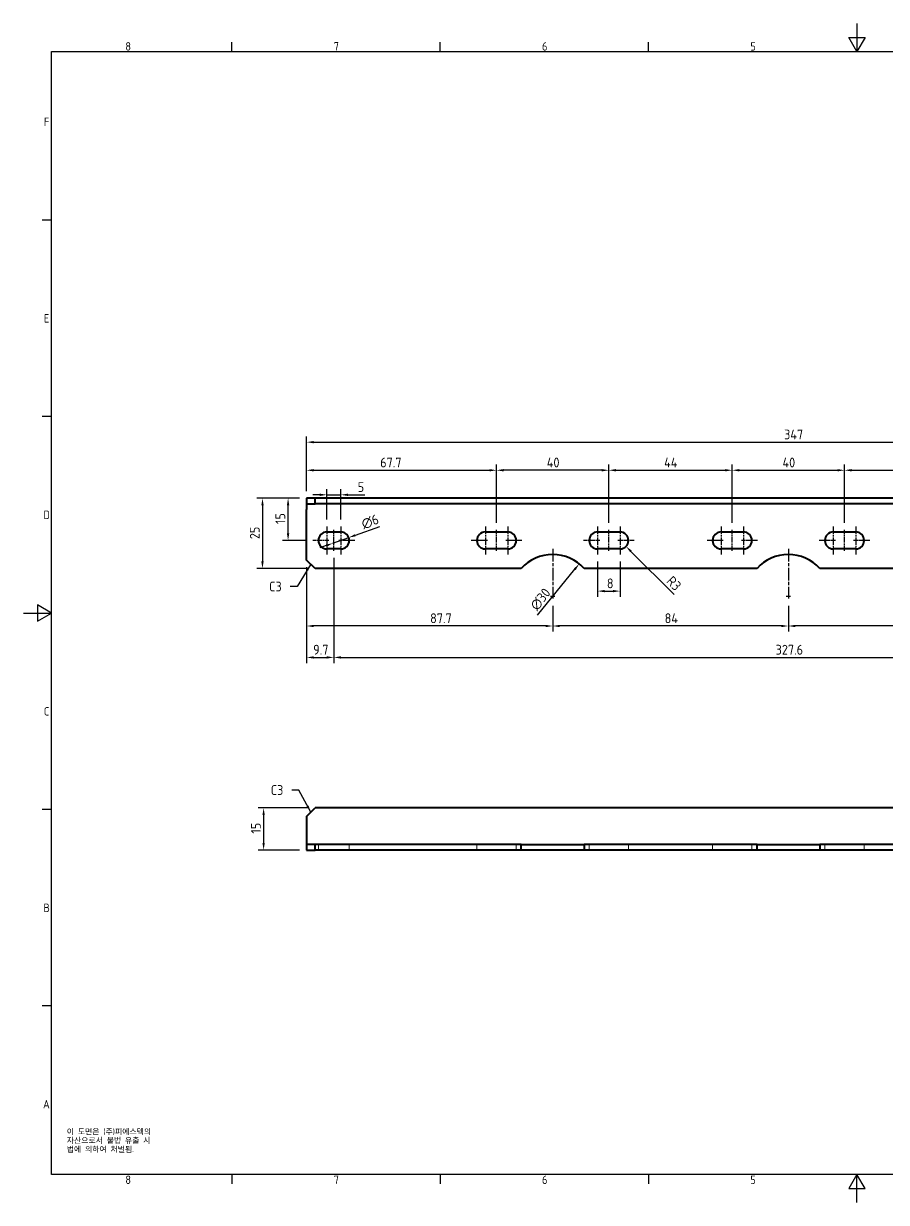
# Model space of a CAD drawing. Header units: millimetres. Extents: x 0 to 594, y 0 to 420.
# Drawn here: x 0 to 307.5, y 0 to 420 of the extents above; entities that cross this region are included whole.
import ezdxf

# ---------------------------------------------------------------- set-up
doc = ezdxf.new("R2010")
doc.units = ezdxf.units.MM
doc.linetypes.add('CHAIN', pattern=[0.3543, 0.2362, -0.0295, 0.0591, -0.0295])
doc.linetypes.add('DASHED', pattern=[0.2067, 0.1654, -0.0413])
doc.layers.get('0').update_dxf_attribs({"color": 3, "lineweight": 25})
for name, color, linetype, lineweight in [('가려진 것(ISO)', 2, 'DASHED', 18), ('가시적인 것(ISO)', 3, 'Continuous', 40), ('경계(ISO)', 7, 'Continuous', 25), ('기호(ISO)', 5, 'Continuous', 25), ('중심 표식(ISO)', 1, 'Continuous', 25), ('중심선(ISO)', 1, 'Continuous', 25), ('치수(ISO)', 2, 'Continuous', 25)]:
    doc.layers.add(name, color=color, linetype=linetype, lineweight=lineweight)
doc.styles.add('문자 텍스트_M2B', font='isocp.shx')
doc.styles.add('문자 텍스트_PSTEK_POSCO', font='isocp.shx')
doc.styles.add('치수 텍스트_PSTEK_POSCO', font='isocp.shx')
doc.dimstyles.new('치수_PSTEK_POSCO', dxfattribs={"dimtxt": 3.5, "dimasz": 2.5, "dimexe": 2, "dimexo": 2.5, "dimgap": 1, "dimtad": 1, "dimrnd": 1e-08, "dimdsep": 46, "dimtxsty": '치수 텍스트_PSTEK_POSCO', "dimcen": 0.09, "dimdle": 10, "dimclrd": 7, "dimclre": 7, "dimclrt": 2, "dimadec": 1, "dimazin": 2, "dimtfac": 1, "dimtmove": 0, "dimatfit": 3, "dimfxl": 0, "dimtolj": 1, "dimlwd": -1, "dimlwe": -1, "dimarcsym": 0})
doc.dimstyles.new('치수_PSTEK_POSCO$7', dxfattribs={"dimtxt": 3.5, "dimasz": 2.5, "dimexe": 2, "dimexo": 2.5, "dimgap": 1, "dimtad": 1, "dimrnd": 1e-08, "dimdsep": 46, "dimtxsty": '치수 텍스트_PSTEK_POSCO', "dimcen": 0.09, "dimdle": 10, "dimclrd": 7, "dimclre": 7, "dimclrt": 2, "dimadec": 1, "dimazin": 2, "dimtfac": 1, "dimtmove": 0, "dimatfit": 3, "dimfxl": 0, "dimtolj": 1, "dimlwd": -1, "dimlwe": -1, "dimarcsym": 0})

# ---------------------------------------------------------------- blocks, each defined once
blk = doc.blocks.new('경계 Default Border')
at = {"layer": '경계(ISO)'}
for p, q in [((74.25, 410), (74.25, 413.4)), ((148.5, 410), (148.5, 413.4)), ((222.75, 410), (222.75, 413.4)), ((10, 350), (6.6, 350)), ((10, 280), (6.6, 280)), ((10, 140), (6.6, 140)), ((10, 70), (6.6, 70)), ((74.25, 10), (74.25, 6.6)), ((148.5, 10), (148.5, 6.6)), ((222.75, 10), (222.75, 6.6))]:
    blk.add_line(p, q, dxfattribs=at)
at = {"layer": '경계(ISO)', "flags": 128}
for points in [[(297, 420), (297, 410), (294.11, 415), (299.89, 415), (297, 410)], [(10, 10), (10, 410), (584, 410), (584, 10), (10, 10)], [(0, 210), (10, 210), (5, 212.89), (5, 207.11), (10, 210)], [(297, 0), (297, 10), (294.11, 5), (299.89, 5), (297, 10)]]:
    blk.add_lwpolyline(points, dxfattribs=at)
at = {"layer": '경계(ISO)', "color": 2, "char_height": 3, "attachment_point": 7, "style": '문자 텍스트_M2B'}
for s, insert in [('8', (36.27, 410.37)), ('7', (110.52, 410.39)), ('6', (184.77, 410.37)), ('5', (259.02, 410.37)), ('F', (7.24, 383.5)), ('E', (7.24, 313.47)), ('D', (7.08, 243.47)), ('C', (7.24, 173.47)), ('B', (7.08, 103.47)), ('A', (6.91, 33.49)), ('8', (36.27, 6.57)), ('7', (110.52, 6.59)), ('6', (184.77, 6.57)), ('5', (259.02, 6.57))]:
    blk.add_mtext(s, dxfattribs=dict(at, insert=insert))
blk = doc.blocks.new('*D26')
at = {"layer": 'Defpoints', "color": 0, "transparency": 16777216}
for p in [(100.88, 250.86), (85.15, 225.86), (103.88, 225.86)]:
    blk.add_point(p, dxfattribs=at)
at = {"layer": '치수(ISO)', "color": 7, "transparency": 16777216}
for p, q in [((98.38, 250.86), (83.15, 250.86)), ((85.15, 248.36), (85.15, 228.36)), ((101.38, 225.86), (83.15, 225.86))]:
    blk.add_line(p, q, dxfattribs=at)
for points in [[(84.73, 248.36), (85.57, 248.36), (85.15, 250.86)], [(84.73, 228.36), (85.57, 228.36), (85.15, 225.86)]]:
    blk.add_solid(points, dxfattribs=at)
at = {"layer": '치수(ISO)', "color": 2, "transparency": 16777216, "insert": (82.4, 236.32), "char_height": 3.5, "attachment_point": 4, "rotation": 90, "style": '치수 텍스트_PSTEK_POSCO'}
blk.add_mtext('\\A1;25', dxfattribs=at)
blk = doc.blocks.new('*D27')
at = {"layer": 'Defpoints', "color": 0, "transparency": 16777216}
for p in [(447.88, 270.86), (100.88, 250.86), (447.88, 250.86)]:
    blk.add_point(p, dxfattribs=at)
at = {"layer": '치수(ISO)', "color": 7, "transparency": 16777216}
for p, q in [((100.88, 253.36), (100.88, 272.86)), ((103.38, 270.86), (445.38, 270.86)), ((447.88, 253.36), (447.88, 272.86))]:
    blk.add_line(p, q, dxfattribs=at)
for points in [[(103.38, 271.28), (103.38, 270.44), (100.88, 270.86)], [(445.38, 271.28), (445.38, 270.44), (447.88, 270.86)]]:
    blk.add_solid(points, dxfattribs=at)
at = {"layer": '치수(ISO)', "color": 2, "transparency": 16777216, "insert": (271.05, 273.61), "char_height": 3.5, "attachment_point": 4, "style": '치수 텍스트_PSTEK_POSCO'}
blk.add_mtext('\\A1;347', dxfattribs=at)
blk = doc.blocks.new('*D28')
at = {"layer": 'Defpoints', "color": 0, "transparency": 16777216}
for p in [(103.88, 140.55), (85.55, 125.55), (100.88, 125.55)]:
    blk.add_point(p, dxfattribs=at)
at = {"layer": '치수(ISO)', "color": 7, "transparency": 16777216}
for p, q in [((101.38, 140.55), (83.55, 140.55)), ((85.55, 138.05), (85.55, 128.05)), ((98.38, 125.55), (83.55, 125.55))]:
    blk.add_line(p, q, dxfattribs=at)
for points in [[(85.13, 138.05), (85.96, 138.05), (85.55, 140.55)], [(85.13, 128.05), (85.96, 128.05), (85.55, 125.55)]]:
    blk.add_solid(points, dxfattribs=at)
at = {"layer": '치수(ISO)', "color": 2, "transparency": 16777216, "insert": (82.8, 131.4), "char_height": 3.5, "attachment_point": 4, "rotation": 90, "style": '치수 텍스트_PSTEK_POSCO'}
blk.add_mtext('\\A1;15', dxfattribs=at)
blk = doc.blocks.new('*D31')
at = {"layer": 'Defpoints', "color": 0, "transparency": 16777216}
for p in [(272.58, 215.11), (356.58, 215.11), (272.58, 205.37)]:
    blk.add_point(p, dxfattribs=at)
at = {"layer": '치수(ISO)', "color": 7, "transparency": 16777216}
for p, q in [((272.58, 212.61), (272.58, 203.37)), ((356.58, 212.61), (356.58, 203.37)), ((354.08, 205.37), (275.08, 205.37))]:
    blk.add_line(p, q, dxfattribs=at)
for points in [[(275.08, 205.79), (275.08, 204.95), (272.58, 205.37)], [(354.08, 205.79), (354.08, 204.95), (356.58, 205.37)]]:
    blk.add_solid(points, dxfattribs=at)
at = {"layer": '치수(ISO)', "color": 2, "transparency": 16777216, "insert": (312.48, 208.12), "char_height": 3.5, "attachment_point": 4, "style": '치수 텍스트_PSTEK_POSCO'}
blk.add_mtext('\\A1;84', dxfattribs=at)
blk = doc.blocks.new('*D32')
at = {"layer": 'Defpoints', "color": 0, "transparency": 16777216}
for p in [(188.58, 215.11), (272.58, 215.11), (188.58, 205.37)]:
    blk.add_point(p, dxfattribs=at)
at = {"layer": '치수(ISO)', "color": 7, "transparency": 16777216}
for p, q in [((188.58, 212.61), (188.58, 203.37)), ((272.58, 212.61), (272.58, 203.37)), ((270.08, 205.37), (191.08, 205.37))]:
    blk.add_line(p, q, dxfattribs=at)
for points in [[(191.08, 205.79), (191.08, 204.95), (188.58, 205.37)], [(270.08, 205.79), (270.08, 204.95), (272.58, 205.37)]]:
    blk.add_solid(points, dxfattribs=at)
at = {"layer": '치수(ISO)', "color": 2, "transparency": 16777216, "insert": (228.48, 208.12), "char_height": 3.5, "attachment_point": 4, "style": '치수 텍스트_PSTEK_POSCO'}
blk.add_mtext('\\A1;84', dxfattribs=at)
blk = doc.blocks.new('*D33')
at = {"layer": 'Defpoints', "color": 0, "transparency": 16777216}
for p in [(94.27, 250.86), (100.88, 250.86), (103.08, 235.86)]:
    blk.add_point(p, dxfattribs=at)
at = {"layer": '치수(ISO)', "color": 7, "transparency": 16777216}
for p, q in [((98.38, 250.86), (92.27, 250.86)), ((94.27, 238.36), (94.27, 248.36)), ((100.58, 235.86), (92.27, 235.86))]:
    blk.add_line(p, q, dxfattribs=at)
for points in [[(93.85, 248.36), (94.69, 248.36), (94.27, 250.86)], [(93.85, 238.36), (94.69, 238.36), (94.27, 235.86)]]:
    blk.add_solid(points, dxfattribs=at)
at = {"layer": '치수(ISO)', "color": 2, "transparency": 16777216, "insert": (91.52, 241.71), "char_height": 3.5, "attachment_point": 4, "rotation": 90, "style": '치수 텍스트_PSTEK_POSCO'}
blk.add_mtext('\\A1;15', dxfattribs=at)
blk = doc.blocks.new('*D34')
at = {"layer": 'Defpoints', "color": 0, "transparency": 16777216}
for p in [(110.58, 232.11), (100.88, 228.86), (110.58, 194.17)]:
    blk.add_point(p, dxfattribs=at)
at = {"layer": '치수(ISO)', "color": 7, "transparency": 16777216}
for p, q in [((110.58, 229.61), (110.58, 192.17)), ((100.88, 226.36), (100.88, 192.17)), ((103.38, 194.17), (108.08, 194.17))]:
    blk.add_line(p, q, dxfattribs=at)
for points in [[(103.38, 194.59), (103.38, 193.75), (100.88, 194.17)], [(108.08, 194.59), (108.08, 193.75), (110.58, 194.17)]]:
    blk.add_solid(points, dxfattribs=at)
at = {"layer": '치수(ISO)', "color": 2, "transparency": 16777216, "insert": (103.21, 196.92), "char_height": 3.5, "attachment_point": 4, "style": '치수 텍스트_PSTEK_POSCO'}
blk.add_mtext('\\A1;9.7', dxfattribs=at)
blk = doc.blocks.new('*D35')
at = {"layer": 'Defpoints', "color": 0, "transparency": 16777216}
for p in [(110.58, 232.11), (438.18, 228.36), (438.18, 194.17)]:
    blk.add_point(p, dxfattribs=at)
at = {"layer": '치수(ISO)', "color": 7, "transparency": 16777216}
for p, q in [((110.58, 229.61), (110.58, 192.17)), ((438.18, 225.86), (438.18, 192.17)), ((113.08, 194.17), (435.68, 194.17))]:
    blk.add_line(p, q, dxfattribs=at)
for points in [[(113.08, 194.59), (113.08, 193.75), (110.58, 194.17)], [(435.68, 194.59), (435.68, 193.75), (438.18, 194.17)]]:
    blk.add_solid(points, dxfattribs=at)
at = {"layer": '치수(ISO)', "color": 2, "transparency": 16777216, "insert": (268.04, 196.92), "char_height": 3.5, "attachment_point": 4, "style": '치수 텍스트_PSTEK_POSCO'}
blk.add_mtext('\\A1;327.6', dxfattribs=at)
blk = doc.blocks.new('*D36')
at = {"layer": 'Defpoints', "color": 0, "transparency": 16777216}
for p in [(100.88, 228.86), (188.58, 215.11), (100.88, 205.37)]:
    blk.add_point(p, dxfattribs=at)
at = {"layer": '치수(ISO)', "color": 7, "transparency": 16777216}
for p, q in [((100.88, 226.36), (100.88, 203.37)), ((188.58, 212.61), (188.58, 203.37)), ((186.08, 205.37), (103.38, 205.37))]:
    blk.add_line(p, q, dxfattribs=at)
for points in [[(103.38, 205.79), (103.38, 204.95), (100.88, 205.37)], [(186.08, 205.79), (186.08, 204.95), (188.58, 205.37)]]:
    blk.add_solid(points, dxfattribs=at)
at = {"layer": '치수(ISO)', "color": 2, "transparency": 16777216, "insert": (144.9, 208.12), "char_height": 3.5, "attachment_point": 4, "style": '치수 텍스트_PSTEK_POSCO'}
blk.add_mtext('\\A1;87.7', dxfattribs=at)
blk = doc.blocks.new('*D37')
at = {"layer": 'Defpoints', "color": 0, "transparency": 16777216}
for p in [(168.58, 260.86), (100.88, 250.86), (168.58, 239.61)]:
    blk.add_point(p, dxfattribs=at)
at = {"layer": '치수(ISO)', "color": 7, "transparency": 16777216}
for p, q in [((100.88, 253.36), (100.88, 262.86)), ((103.38, 260.86), (166.08, 260.86)), ((168.58, 242.11), (168.58, 262.86))]:
    blk.add_line(p, q, dxfattribs=at)
for points in [[(103.38, 261.28), (103.38, 260.44), (100.88, 260.86)], [(166.08, 261.28), (166.08, 260.44), (168.58, 260.86)]]:
    blk.add_solid(points, dxfattribs=at)
at = {"layer": '치수(ISO)', "color": 2, "transparency": 16777216, "insert": (127.1, 263.61), "char_height": 3.5, "attachment_point": 4, "style": '치수 텍스트_PSTEK_POSCO'}
blk.add_mtext('\\A1;67.7', dxfattribs=at)
blk = doc.blocks.new('*D38')
at = {"layer": 'Defpoints', "color": 0, "transparency": 16777216}
for p in [(168.58, 260.86), (168.58, 239.61), (208.58, 239.61)]:
    blk.add_point(p, dxfattribs=at)
at = {"layer": '치수(ISO)', "color": 7, "transparency": 16777216}
for p, q in [((168.58, 242.11), (168.58, 262.86)), ((206.08, 260.86), (171.08, 260.86)), ((208.58, 242.11), (208.58, 262.86))]:
    blk.add_line(p, q, dxfattribs=at)
for points in [[(171.08, 261.28), (171.08, 260.44), (168.58, 260.86)], [(206.08, 261.28), (206.08, 260.44), (208.58, 260.86)]]:
    blk.add_solid(points, dxfattribs=at)
at = {"layer": '치수(ISO)', "color": 2, "transparency": 16777216, "insert": (186.48, 263.61), "char_height": 3.5, "attachment_point": 4, "style": '치수 텍스트_PSTEK_POSCO'}
blk.add_mtext('\\A1;40', dxfattribs=at)
blk = doc.blocks.new('*D39')
at = {"layer": 'Defpoints', "color": 0, "transparency": 16777216}
for p in [(252.58, 260.86), (208.58, 239.61), (252.58, 239.61)]:
    blk.add_point(p, dxfattribs=at)
at = {"layer": '치수(ISO)', "color": 7, "transparency": 16777216}
for p, q in [((208.58, 242.11), (208.58, 262.86)), ((211.08, 260.86), (250.08, 260.86)), ((252.58, 242.11), (252.58, 262.86))]:
    blk.add_line(p, q, dxfattribs=at)
for points in [[(211.08, 261.28), (211.08, 260.44), (208.58, 260.86)], [(250.08, 261.28), (250.08, 260.44), (252.58, 260.86)]]:
    blk.add_solid(points, dxfattribs=at)
at = {"layer": '치수(ISO)', "color": 2, "transparency": 16777216, "insert": (228.3, 263.61), "char_height": 3.5, "attachment_point": 4, "style": '치수 텍스트_PSTEK_POSCO'}
blk.add_mtext('\\A1;44', dxfattribs=at)
blk = doc.blocks.new('*D40')
at = {"layer": 'Defpoints', "color": 0, "transparency": 16777216}
for p in [(292.58, 260.86), (252.58, 239.61), (292.58, 239.61)]:
    blk.add_point(p, dxfattribs=at)
at = {"layer": '치수(ISO)', "color": 7, "transparency": 16777216}
for p, q in [((252.58, 242.11), (252.58, 262.86)), ((255.08, 260.86), (290.08, 260.86)), ((292.58, 242.11), (292.58, 262.86))]:
    blk.add_line(p, q, dxfattribs=at)
for points in [[(255.08, 261.28), (255.08, 260.44), (252.58, 260.86)], [(290.08, 261.28), (290.08, 260.44), (292.58, 260.86)]]:
    blk.add_solid(points, dxfattribs=at)
at = {"layer": '치수(ISO)', "color": 2, "transparency": 16777216, "insert": (270.48, 263.61), "char_height": 3.5, "attachment_point": 4, "style": '치수 텍스트_PSTEK_POSCO'}
blk.add_mtext('\\A1;40', dxfattribs=at)
blk = doc.blocks.new('*D43')
at = {"layer": 'Defpoints', "color": 0, "transparency": 16777216}
for p in [(198.03, 227.51), (179.13, 204.21)]:
    blk.add_point(p, dxfattribs=at)
at = {"layer": '치수(ISO)', "color": 7, "transparency": 16777216}
blk.add_line((183.16, 209.19), (196.46, 225.56), dxfattribs=at)
blk.add_solid([(196.13, 225.83), (196.78, 225.3), (198.03, 227.51)], dxfattribs=at)
at = {"layer": '치수(ISO)', "color": 2, "transparency": 16777216, "insert": (181.66, 211.7), "char_height": 3.5, "attachment_point": 4, "rotation": 50.9346, "style": '치수 텍스트_PSTEK_POSCO'}
blk.add_mtext('\\A1;∅30', dxfattribs=at)
blk = doc.blocks.new('*D44')
at = {"layer": 'Defpoints', "color": 0, "transparency": 16777216}
for p in [(108.08, 252.11), (108.08, 240.86), (113.08, 240.86)]:
    blk.add_point(p, dxfattribs=at)
at = {"layer": '치수(ISO)', "color": 7, "transparency": 16777216}
for p, q in [((105.58, 252.11), (103.08, 252.11)), ((108.08, 243.36), (108.08, 254.11)), ((108.08, 252.11), (113.08, 252.11)), ((113.08, 243.36), (113.08, 254.11)), ((115.58, 252.11), (121.62, 252.11))]:
    blk.add_line(p, q, dxfattribs=at)
for points in [[(105.58, 252.52), (105.58, 251.69), (108.08, 252.11)], [(115.58, 252.52), (115.58, 251.69), (113.08, 252.11)]]:
    blk.add_solid(points, dxfattribs=at)
at = {"layer": '치수(ISO)', "color": 2, "transparency": 16777216, "insert": (119.08, 254.86), "char_height": 3.5, "attachment_point": 4, "style": '치수 텍스트_PSTEK_POSCO'}
blk.add_mtext('\\A1;5', dxfattribs=at)
blk = doc.blocks.new('*D45')
at = {"layer": 'Defpoints', "color": 0, "transparency": 16777216}
for p in [(115.9, 236.87), (110.25, 234.85)]:
    blk.add_point(p, dxfattribs=at)
at = {"layer": '치수(ISO)', "color": 7, "transparency": 16777216}
for p, q in [((118.26, 237.71), (126.95, 240.81)), ((110.25, 234.85), (115.9, 236.87)), ((107.9, 234.01), (105.54, 233.17))]:
    blk.add_line(p, q, dxfattribs=at)
for points in [[(118.12, 238.1), (118.4, 237.32), (115.9, 236.87)], [(107.76, 234.4), (108.04, 233.62), (110.25, 234.85)]]:
    blk.add_solid(points, dxfattribs=at)
at = {"layer": '치수(ISO)', "color": 2, "transparency": 16777216, "insert": (120.63, 241.47), "char_height": 3.5, "attachment_point": 4, "rotation": 19.6388, "style": '치수 텍스트_PSTEK_POSCO'}
blk.add_mtext('\\A1;∅6', dxfattribs=at)
blk = doc.blocks.new('*D46')
at = {"layer": 'Defpoints', "color": 0, "transparency": 16777216}
for p in [(204.58, 230.86), (212.58, 230.86), (212.58, 217.8)]:
    blk.add_point(p, dxfattribs=at)
at = {"layer": '치수(ISO)', "color": 7, "transparency": 16777216}
for p, q in [((204.58, 228.36), (204.58, 215.8)), ((212.58, 228.36), (212.58, 215.8)), ((207.08, 217.8), (210.08, 217.8))]:
    blk.add_line(p, q, dxfattribs=at)
for points in [[(207.08, 218.22), (207.08, 217.38), (204.58, 217.8)], [(210.08, 218.22), (210.08, 217.38), (212.58, 217.8)]]:
    blk.add_solid(points, dxfattribs=at)
at = {"layer": '치수(ISO)', "color": 2, "transparency": 16777216, "insert": (207.88, 220.55), "char_height": 3.5, "attachment_point": 4, "style": '치수 텍스트_PSTEK_POSCO'}
blk.add_mtext('\\A1;8', dxfattribs=at)
blk = doc.blocks.new('*D47')
at = {"layer": 'Defpoints', "color": 0, "transparency": 16777216}
for p in [(336.58, 260.86), (292.58, 239.61), (336.58, 239.61)]:
    blk.add_point(p, dxfattribs=at)
at = {"layer": '치수(ISO)', "color": 7, "transparency": 16777216}
for p, q in [((292.58, 242.11), (292.58, 262.86)), ((295.08, 260.86), (334.08, 260.86)), ((336.58, 242.11), (336.58, 262.86))]:
    blk.add_line(p, q, dxfattribs=at)
for points in [[(295.08, 261.28), (295.08, 260.44), (292.58, 260.86)], [(334.08, 261.28), (334.08, 260.44), (336.58, 260.86)]]:
    blk.add_solid(points, dxfattribs=at)
at = {"layer": '치수(ISO)', "color": 2, "transparency": 16777216, "insert": (312.3, 263.61), "char_height": 3.5, "attachment_point": 4, "style": '치수 텍스트_PSTEK_POSCO'}
blk.add_mtext('\\A1;44', dxfattribs=at)
blk = doc.blocks.new('*D50')
at = {"layer": 'Defpoints', "color": 0, "transparency": 16777216}
for p in [(212.58, 235.86), (214.7, 233.74)]:
    blk.add_point(p, dxfattribs=at)
at = {"layer": '치수(ISO)', "color": 7, "transparency": 16777216}
blk.add_line((231.9, 216.54), (216.47, 231.97), dxfattribs=at)
blk.add_solid([(216.76, 232.26), (216.17, 231.68), (214.7, 233.74)], dxfattribs=at)
at = {"layer": '치수(ISO)', "color": 2, "transparency": 16777216, "insert": (230.07, 222.26), "char_height": 3.5, "attachment_point": 4, "rotation": 315, "style": '치수 텍스트_PSTEK_POSCO'}
blk.add_mtext('\\A1;R3', dxfattribs=at)

msp = doc.modelspace()

# ---------------------------------------------------------------- linework, layer by layer
at = {"layer": '가려진 것(ISO)', "ltscale": 3.809293}
for p, q in [((105.0785, 127.5508), (105.0785, 125.5508)), ((116.0785, 127.5508), (116.0785, 125.5508)), ((161.5785, 127.5508), (161.5785, 125.5508)), ((175.5785, 127.5508), (175.5785, 125.5508)), ((201.5785, 127.5508), (201.5785, 125.5508)), ((215.5785, 127.5508), (215.5785, 125.5508)), ((245.5785, 127.5508), (245.5785, 125.5508)), ((259.5785, 127.5508), (259.5785, 125.5508)), ((285.5785, 127.5508), (285.5785, 125.5508)), ((299.5785, 127.5508), (299.5785, 125.5508))]:
    msp.add_line(p, q, dxfattribs=at)
at = {"layer": '가시적인 것(ISO)'}
for p, q in [((103.8785, 250.8594), (100.8785, 250.8594)), ((100.8785, 250.8594), (100.8785, 248.8594)), ((100.8785, 248.8594), (103.8785, 248.8594)), ((100.8785, 248.8594), (100.8785, 246.8594)), ((103.8785, 248.8594), (103.8785, 250.8594)), ((444.8785, 250.8594), (103.8785, 250.8594)), ((444.8785, 248.8594), (103.8785, 248.8594)), ((100.8785, 228.8594), (100.8785, 246.8594)), ((108.0785, 238.8594), (113.0785, 238.8594)), ((164.5785, 238.8594), (172.5785, 238.8594)), ((204.5785, 238.8594), (212.5785, 238.8594)), ((248.5785, 238.8594), (256.5785, 238.8594)), ((288.5785, 238.8594), (296.5785, 238.8594)), ((113.0785, 232.8594), (108.0785, 232.8594)), ((172.5785, 232.8594), (164.5785, 232.8594)), ((212.5785, 232.8594), (204.5785, 232.8594)), ((256.5785, 232.8594), (248.5785, 232.8594)), ((296.5785, 232.8594), (288.5785, 232.8594)), ((103.8785, 225.8594), (100.8785, 228.8594)), ((177.3982, 225.8594), (103.8785, 225.8594)), ((261.3982, 225.8594), (199.7588, 225.8594)), ((345.3982, 225.8594), (283.7588, 225.8594)), ((100.8785, 137.5508), (103.8785, 140.5508)), ((444.8785, 140.5508), (103.8785, 140.5508)), ((100.8785, 137.5508), (100.8785, 129.5508)), ((100.8785, 129.5508), (100.8785, 127.5508)), ((103.8785, 127.5508), (100.8785, 127.5508)), ((100.8785, 127.5508), (100.8785, 125.5508)), ((177.3982, 127.5508), (103.8785, 127.5508)), ((103.8785, 125.5508), (103.8785, 127.5508)), ((177.3982, 125.5508), (177.3982, 127.5508)), ((177.3982, 127.5508), (199.7588, 127.5508)), ((199.7588, 127.5508), (199.7588, 125.5508)), ((261.3982, 127.5508), (199.7588, 127.5508)), ((261.3982, 125.5508), (261.3982, 127.5508)), ((261.3982, 127.5508), (283.7588, 127.5508)), ((283.7588, 127.5508), (283.7588, 125.5508)), ((345.3982, 127.5508), (283.7588, 127.5508)), ((100.8785, 125.5508), (103.8785, 125.5508)), ((177.3982, 125.5508), (103.8785, 125.5508)), ((199.7588, 125.5508), (177.3982, 125.5508)), ((261.3982, 125.5508), (199.7588, 125.5508)), ((283.7588, 125.5508), (261.3982, 125.5508)), ((345.3982, 125.5508), (283.7588, 125.5508))]:
    msp.add_line(p, q, dxfattribs=at)
for centre, radius, start, end in [((108.0785, 235.8594), 3, 90, 270), ((113.0785, 235.8594), 3, 270, 90), ((164.5785, 235.8594), 3, 90, 270), ((172.5785, 235.8594), 3, 270, 90), ((204.5785, 235.8594), 3, 90, 270), ((212.5785, 235.8594), 3, 270, 90), ((248.5785, 235.8594), 3, 90, 270), ((256.5785, 235.8594), 3, 270, 90), ((288.5785, 235.8594), 3, 90, 270), ((296.5785, 235.8594), 3, 270, 90), ((188.5785, 215.8594), 15, 41.810315, 138.189685), ((272.5785, 215.8594), 15, 41.810315, 138.189685)]:
    msp.add_arc(centre, radius, start, end, dxfattribs=at)
at = {"layer": '중심 표식(ISO)', "linetype": 'CHAIN', "ltscale": 11.111974}
for p, q in [((108.0785, 240.8594), (108.0785, 230.8594)), ((113.0785, 240.8594), (113.0785, 230.8594)), ((164.5785, 240.8594), (164.5785, 230.8594)), ((172.5785, 240.8594), (172.5785, 230.8594)), ((204.5785, 240.8594), (204.5785, 230.8594)), ((212.5785, 240.8594), (212.5785, 230.8594)), ((248.5785, 240.8594), (248.5785, 230.8594)), ((256.5785, 240.8594), (256.5785, 230.8594)), ((288.5785, 240.8594), (288.5785, 230.8594)), ((296.5785, 240.8594), (296.5785, 230.8594))]:
    msp.add_line(p, q, dxfattribs=at)
at = {"layer": '중심 표식(ISO)', "linetype": 'CHAIN', "ltscale": 6.389343}
for p, q in [((108.8285, 235.8594), (103.0785, 235.8594)), ((118.0785, 235.8594), (112.3285, 235.8594)), ((165.3285, 235.8594), (159.5785, 235.8594)), ((177.5785, 235.8594), (171.8285, 235.8594)), ((205.3285, 235.8594), (199.5785, 235.8594)), ((217.5785, 235.8594), (211.8285, 235.8594)), ((249.3285, 235.8594), (243.5785, 235.8594)), ((261.5785, 235.8594), (255.8285, 235.8594)), ((289.3285, 235.8594), (283.5785, 235.8594)), ((301.5785, 235.8594), (295.8285, 235.8594))]:
    msp.add_line(p, q, dxfattribs=at)
at = {"layer": '중심 표식(ISO)', "linetype": 'CHAIN', "ltscale": 19.051651}
for p, q in [((188.5785, 232.8594), (188.5785, 215.1094)), ((272.5785, 232.8594), (272.5785, 215.1094))]:
    msp.add_line(p, q, dxfattribs=at)
at = {"layer": '중심 표식(ISO)', "linetype": 'CHAIN', "ltscale": 1.666711}
for p, q in [((189.3285, 215.8594), (187.8285, 215.8594)), ((273.3285, 215.8594), (271.8285, 215.8594))]:
    msp.add_line(p, q, dxfattribs=at)
at = {"layer": '중심선(ISO)', "linetype": 'CHAIN', "ltscale": 8.333956}
for p, q in [((110.5785, 232.1094), (110.5785, 239.6094)), ((168.5785, 232.1094), (168.5785, 239.6094)), ((208.5785, 232.1094), (208.5785, 239.6094)), ((252.5785, 232.1094), (252.5785, 239.6094)), ((292.5785, 232.1094), (292.5785, 239.6094))]:
    msp.add_line(p, q, dxfattribs=at)

# ---------------------------------------------------------------- block references
msp.add_blockref('경계 Default Border', (0, 0))

# ---------------------------------------------------------------- texts
at = {"layer": '기호(ISO)', "color": 2, "char_height": 3.5, "attachment_point": 4, "style": '치수 텍스트_PSTEK_POSCO'}
for insert in [(87.5229, 219.4336), (88.1057, 146.9222)]:
    msp.add_mtext('{C3}', dxfattribs=dict(at, insert=insert))
at = {"layer": '기호(ISO)', "color": 7, "insert": (15.3946, 26.2283), "char_height": 2, "width": 51.240138, "attachment_point": 1, "line_spacing_factor": 0.944221, "style": '문자 텍스트_PSTEK_POSCO'}
msp.add_mtext('{이 도면은 (주)피에스텍의\\P자산으로서 불법 유출 시 \\P법에 의하여 처벌됨.}', dxfattribs=at)

# ---------------------------------------------------------------- dimensions: what is measured, and where the dimension line sits
at = {"layer": '치수(ISO)', "color": 7}
for base, p1, p2, angle, override, picture, middle in [((447.8785, 270.8594), (100.8785, 250.8594), (447.8785, 250.8594), 180, {"dimdec": 2, "dimtp": 0, "dimtm": 0, "dimtdec": 2, "dimtofl": 0, "dimatfit": 1}, '*D27', (274.3785, 270.8594)), ((168.5785, 260.8594), (100.8785, 250.8594), (168.5785, 239.6094), 180, {"dimdec": 2, "dimtp": 0, "dimtm": 0, "dimtdec": 2, "dimtofl": 0, "dimatfit": 1}, '*D37', (130.8785, 260.8594)), ((168.5785, 260.8594), (208.5785, 239.6094), (168.5785, 239.6094), 180, {"dimdec": 2, "dimtp": 0, "dimtm": 0, "dimtdec": 2, "dimtofl": 0, "dimatfit": 1}, '*D38', (188.5785, 260.8594)), ((252.5785, 260.8594), (208.5785, 239.6094), (252.5785, 239.6094), 180, {"dimdec": 2, "dimtp": 0, "dimtm": 0, "dimtdec": 2, "dimtofl": 0, "dimatfit": 1}, '*D39', (230.5785, 260.8594)), ((292.5785, 260.8594), (252.5785, 239.6094), (292.5785, 239.6094), 180, {"dimdec": 2, "dimtp": 0, "dimtm": 0, "dimtdec": 2, "dimtofl": 0, "dimatfit": 1}, '*D40', (272.5785, 260.8594)), ((336.5785, 260.8594), (292.5785, 239.6094), (336.5785, 239.6094), 180, {"dimdec": 2, "dimtp": 0, "dimtm": 0, "dimtdec": 2, "dimtofl": 0, "dimatfit": 1}, '*D47', (314.5785, 260.8594)), ((108.0785, 252.1071), (113.0785, 240.8594), (108.0785, 240.8594), 180, {"dimdec": 2, "dimtp": 0, "dimtm": 0, "dimtdec": 2, "dimtofl": 1, "dimatfit": 1}, '*D44', (119.851, 252.1071)), ((85.1499, 225.8594), (100.8785, 250.8594), (103.8785, 225.8594), 90, {"dimdec": 2, "dimtp": 0, "dimtm": 0, "dimtdec": 2, "dimtofl": 0, "dimatfit": 1}, '*D26', (85.1499, 238.3594)), ((94.2687, 250.8594), (103.0785, 235.8594), (100.8785, 250.8594), 90, {"dimdec": 2, "dimtp": 0, "dimtm": 0, "dimtdec": 2, "dimtofl": 0, "dimatfit": 1}, '*D33', (94.2687, 243.3594)), ((110.5785, 194.1689), (100.8785, 228.8594), (110.5785, 232.1094), 180, {"dimdec": 2, "dimtp": 0, "dimtm": 0, "dimtdec": 2, "dimtofl": 0, "dimatfit": 1}, '*D34', (105.7285, 194.1689)), ((438.1785, 194.1689), (110.5785, 232.1094), (438.1785, 228.3594), 180, {"dimdec": 2, "dimtp": 0, "dimtm": 0, "dimtdec": 2, "dimtofl": 0, "dimatfit": 1}, '*D35', (273.0248, 194.1689)), ((212.5785, 217.8014), (204.5785, 230.8594), (212.5785, 230.8594), 180, {"dimdec": 2, "dimtp": 0, "dimtm": 0, "dimtdec": 2, "dimtofl": 0, "dimatfit": 1}, '*D46', (208.5785, 217.8014)), ((188.5785, 205.3697), (272.5785, 215.1094), (188.5785, 215.1094), 180, {"dimdec": 2, "dimtp": 0, "dimtm": 0, "dimtdec": 2, "dimtofl": 0, "dimatfit": 1}, '*D32', (230.5785, 205.3697)), ((272.5785, 205.3697), (356.5785, 215.1094), (272.5785, 215.1094), 180, {"dimdec": 2, "dimtp": 0, "dimtm": 0, "dimtdec": 2, "dimtofl": 0, "dimatfit": 1}, '*D31', (314.5785, 205.3697)), ((85.5467, 125.5508), (103.8785, 140.5508), (100.8785, 125.5508), 90, {"dimdec": 2, "dimtp": 0, "dimtm": 0, "dimtdec": 2, "dimtofl": 0, "dimatfit": 1}, '*D28', (85.5467, 133.0508))]:
    dim = msp.add_linear_dim(base=base, p1=p1, p2=p2, angle=angle, dimstyle='치수_PSTEK_POSCO', override=override, dxfattribs=at)
    dim.commit()
    dim.dimension.update_dxf_attribs({"geometry": picture, "text_midpoint": middle, "dimtype": 160})
for p1, p2, override, picture, middle in [((110.253, 234.8512), (115.904, 236.8677), {"dimdec": 2, "dimlfac": 1, "dimtp": 0, "dimtm": 0, "dimtdec": 2, "dimatfit": 2}, '*D45', (123.7794, 239.678)), ((179.1254, 204.213), (198.0316, 227.5059), {"dimdec": 2, "dimlfac": 1, "dimtp": 0, "dimtm": 0, "dimtdec": 2, "dimtofl": 0}, '*D43', (186.0015, 212.6846))]:
    dim = msp.add_diameter_dim_2p(p1=p1, p2=p2, dimstyle='치수_PSTEK_POSCO', override=override, dxfattribs=at)
    dim.commit()
    dim.dimension.update_dxf_attribs({"geometry": picture, "text_midpoint": middle, "dimtype": 163})
dim = msp.add_radius_dim(center=(212.5785, 235.8594), mpoint=(214.6998, 233.7381), dimstyle='치수_PSTEK_POSCO', override={"dimdec": 2, "dimcen": 0, "dimtp": 0, "dimtm": 0, "dimtdec": 2, "dimtofl": 0}, dxfattribs=at)
dim.commit()
dim.dimension.update_dxf_attribs({"geometry": '*D50', "text_midpoint": (229.6579, 218.78), "dimtype": 164})
dim = msp.add_linear_dim(base=(100.8785, 205.3697), p1=(188.5785, 215.1094), p2=(100.8785, 228.8594), dimstyle='치수_PSTEK_POSCO', override={"dimdec": 2, "dimtp": 0, "dimtm": 0, "dimtdec": 2, "dimtofl": 0, "dimatfit": 1}, dxfattribs=at)
dim.commit()
dim.dimension.update_dxf_attribs({"geometry": '*D36', "text_midpoint": (148.5785, 205.3697), "dimtype": 160})

# ---------------------------------------------------------------- leaders
at = {"layer": '기호(ISO)', "color": 7, "annotation_type": 0, "has_hookline": 1, "hookline_direction": 1, "text_width": 4.1581}
for points in [[(102.3785, 227.3594), (97.471, 219.4336), (94.971, 219.4336)], [(102.3785, 139.0508), (98.0538, 146.9222), (95.5538, 146.9222)]]:
    msp.add_leader(points, dimstyle='치수_PSTEK_POSCO$7', override={"dimtad": 0}, dxfattribs=at)

doc.saveas('drawing.dxf')
